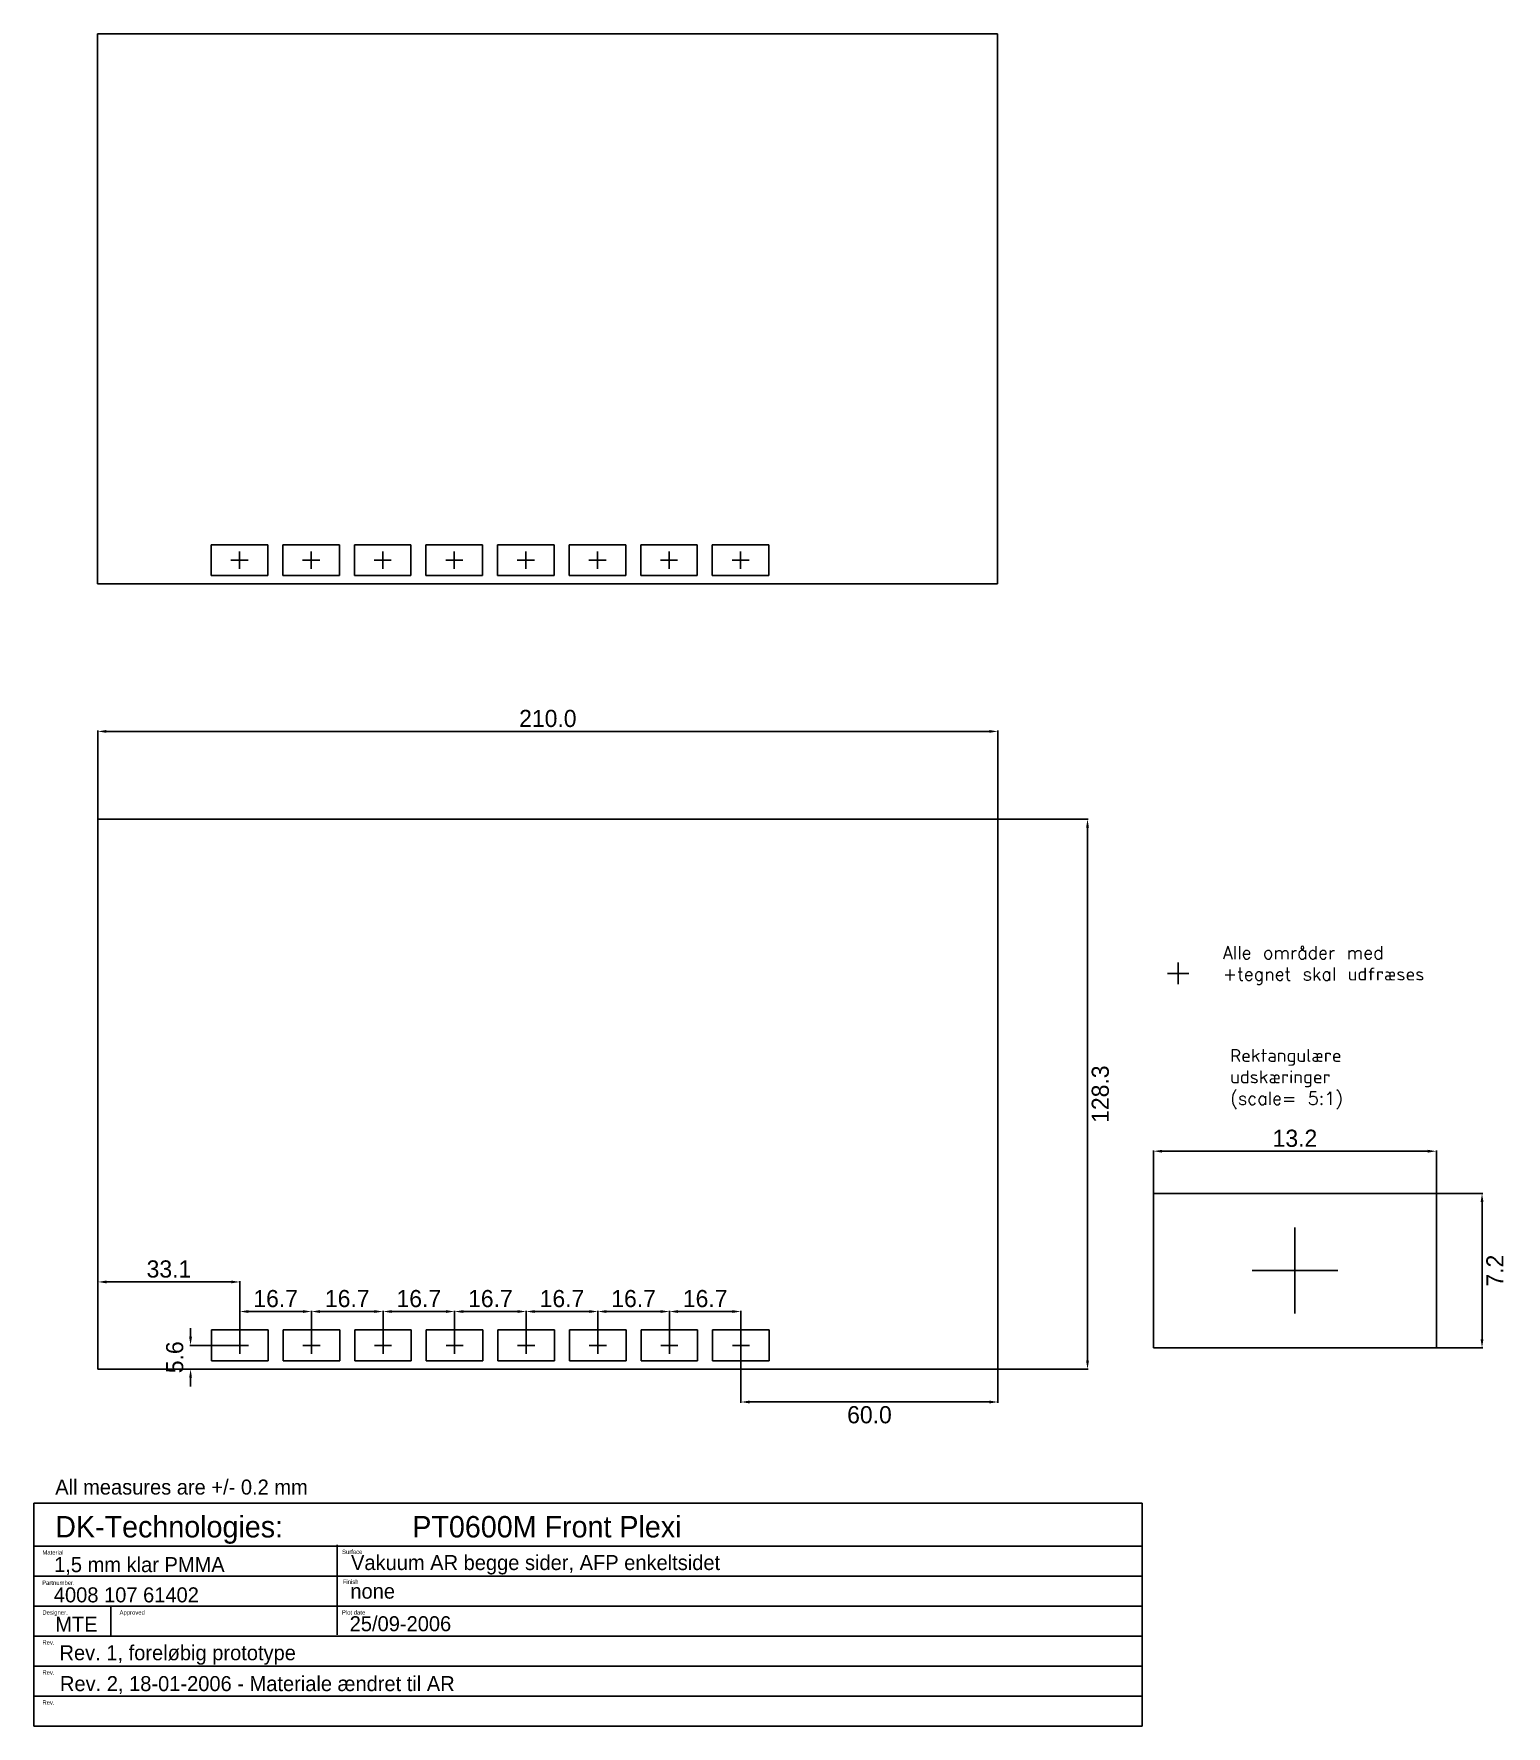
# Model space of a CAD drawing. Header units: millimetres. Extents: x 35 to 379, y -42 to 352.
import ezdxf

# ---------------------------------------------------------------- set-up
doc = ezdxf.new("R2010")
doc.units = ezdxf.units.MM
doc.header["$MEASUREMENT"] = 0
doc.layers.add('ramme', color=4, linetype='Continuous')
doc.layers.add('ramme_head', color=2, linetype='Continuous')
doc.styles.add('DK-Audio', font='ARIAL.TTF')
doc.dimstyles.new('DK-audio', dxfattribs={"dimtxt": 4, "dimasz": 2, "dimexe": 0.18, "dimexo": 0.0625, "dimgap": 1, "dimtad": 2, "dimdec": 1, "dimzin": 0, "dimdsep": 46, "dimtxsty": 'Standard', "dimcen": 5, "dimadec": 1, "dimazin": 0, "dimtfac": 1, "dimtdec": 1, "dimtofl": 0, "dimtmove": 2, "dimatfit": 3, "dimfxl": 0, "dimtolj": 1, "dimtzin": 0, "dimarcsym": 0})

# ---------------------------------------------------------------- blocks, each defined once
blk = doc.blocks.new('*D30')
at = {"layer": 'DEFPOINTS', "color": 0, "ltscale": 0.1}
for p in [(260, 169.35), (280.9, 169.35), (260, 41.05)]:
    blk.add_point(p, dxfattribs=at)
at = {"layer": 'ramme', "color": 0, "lineweight": -2, "ltscale": 0.1}
for p, q in [((260.06, 169.35), (281.08, 169.35)), ((280.9, 43.05), (280.9, 167.35)), ((260.06, 41.05), (281.08, 41.05))]:
    blk.add_line(p, q, dxfattribs=at)
at = {"layer": 'ramme', "color": 0, "ltscale": 0.1}
for points in [[(280.57, 167.35), (281.23, 167.35), (280.9, 169.35)], [(280.57, 43.05), (281.23, 43.05), (280.9, 41.05)]]:
    blk.add_solid(points, dxfattribs=at)
at = {"layer": 'ramme', "color": 0, "ltscale": 0.1, "insert": (283.9, 105.2), "char_height": 4, "attachment_point": 5, "rotation": 90}
blk.add_mtext('\\A1;128.3', dxfattribs=at)
blk = doc.blocks.new('*D31')
at = {"layer": 'DEFPOINTS', "color": 0, "ltscale": 0.1}
for p in [(50, 189.8), (50, 169.35), (260, 169.35)]:
    blk.add_point(p, dxfattribs=at)
at = {"layer": 'ramme', "color": 0, "lineweight": -2, "ltscale": 0.1}
for p, q in [((50, 169.41), (50, 189.98)), ((258, 189.8), (52, 189.8)), ((260, 169.41), (260, 189.98))]:
    blk.add_line(p, q, dxfattribs=at)
at = {"layer": 'ramme', "color": 0, "ltscale": 0.1}
for points in [[(52, 190.13), (52, 189.47), (50, 189.8)], [(258, 190.13), (258, 189.47), (260, 189.8)]]:
    blk.add_solid(points, dxfattribs=at)
at = {"layer": 'ramme', "color": 0, "ltscale": 0.1, "insert": (155, 192.8), "char_height": 4, "attachment_point": 5}
blk.add_mtext('\\A1;210.0', dxfattribs=at)
blk = doc.blocks.new('*D32')
at = {"layer": 'DEFPOINTS', "color": 0, "ltscale": 0.1}
for p in [(99.85, 54.5), (83.15, 46.6), (99.85, 46.6)]:
    blk.add_point(p, dxfattribs=at)
at = {"layer": 'ramme', "color": 0, "lineweight": -2, "ltscale": 0.1}
for p, q in [((83.15, 46.66), (83.15, 54.68)), ((85.15, 54.5), (97.85, 54.5)), ((99.85, 46.66), (99.85, 54.68))]:
    blk.add_line(p, q, dxfattribs=at)
at = {"layer": 'ramme', "color": 0, "ltscale": 0.1}
for points in [[(85.15, 54.83), (85.15, 54.17), (83.15, 54.5)], [(97.85, 54.83), (97.85, 54.17), (99.85, 54.5)]]:
    blk.add_solid(points, dxfattribs=at)
at = {"layer": 'ramme', "color": 0, "ltscale": 0.1, "insert": (91.5, 57.5), "char_height": 4, "attachment_point": 5}
blk.add_mtext('\\A1;16.7', dxfattribs=at)
blk = doc.blocks.new('*D33')
at = {"layer": 'DEFPOINTS', "color": 0, "ltscale": 0.1}
for p in [(116.55, 54.5), (99.85, 46.6), (116.55, 46.6)]:
    blk.add_point(p, dxfattribs=at)
at = {"layer": 'ramme', "color": 0, "lineweight": -2, "ltscale": 0.1}
for p, q in [((99.85, 46.66), (99.85, 54.68)), ((101.85, 54.5), (114.55, 54.5)), ((116.55, 46.66), (116.55, 54.68))]:
    blk.add_line(p, q, dxfattribs=at)
at = {"layer": 'ramme', "color": 0, "ltscale": 0.1}
for points in [[(101.85, 54.83), (101.85, 54.17), (99.85, 54.5)], [(114.55, 54.83), (114.55, 54.17), (116.55, 54.5)]]:
    blk.add_solid(points, dxfattribs=at)
at = {"layer": 'ramme', "color": 0, "ltscale": 0.1, "insert": (108.2, 57.5), "char_height": 4, "attachment_point": 5}
blk.add_mtext('\\A1;16.7', dxfattribs=at)
blk = doc.blocks.new('*D34')
at = {"layer": 'DEFPOINTS', "color": 0, "ltscale": 0.1}
for p in [(133.25, 54.5), (116.55, 46.6), (133.25, 46.6)]:
    blk.add_point(p, dxfattribs=at)
at = {"layer": 'ramme', "color": 0, "lineweight": -2, "ltscale": 0.1}
for p, q in [((116.55, 46.66), (116.55, 54.68)), ((118.55, 54.5), (131.25, 54.5)), ((133.25, 46.66), (133.25, 54.68))]:
    blk.add_line(p, q, dxfattribs=at)
at = {"layer": 'ramme', "color": 0, "ltscale": 0.1}
for points in [[(118.55, 54.83), (118.55, 54.17), (116.55, 54.5)], [(131.25, 54.83), (131.25, 54.17), (133.25, 54.5)]]:
    blk.add_solid(points, dxfattribs=at)
at = {"layer": 'ramme', "color": 0, "ltscale": 0.1, "insert": (124.9, 57.5), "char_height": 4, "attachment_point": 5}
blk.add_mtext('\\A1;16.7', dxfattribs=at)
blk = doc.blocks.new('*D35')
at = {"layer": 'DEFPOINTS', "color": 0, "ltscale": 0.1}
for p in [(149.95, 54.5), (133.25, 46.6), (149.95, 46.6)]:
    blk.add_point(p, dxfattribs=at)
at = {"layer": 'ramme', "color": 0, "lineweight": -2, "ltscale": 0.1}
for p, q in [((133.25, 46.66), (133.25, 54.68)), ((135.25, 54.5), (147.95, 54.5)), ((149.95, 46.66), (149.95, 54.68))]:
    blk.add_line(p, q, dxfattribs=at)
at = {"layer": 'ramme', "color": 0, "ltscale": 0.1}
for points in [[(135.25, 54.83), (135.25, 54.17), (133.25, 54.5)], [(147.95, 54.83), (147.95, 54.17), (149.95, 54.5)]]:
    blk.add_solid(points, dxfattribs=at)
at = {"layer": 'ramme', "color": 0, "ltscale": 0.1, "insert": (141.6, 57.5), "char_height": 4, "attachment_point": 5}
blk.add_mtext('\\A1;16.7', dxfattribs=at)
blk = doc.blocks.new('*D36')
at = {"layer": 'DEFPOINTS', "color": 0, "ltscale": 0.1}
for p in [(166.65, 54.5), (149.95, 46.6), (166.65, 46.6)]:
    blk.add_point(p, dxfattribs=at)
at = {"layer": 'ramme', "color": 0, "lineweight": -2, "ltscale": 0.1}
for p, q in [((149.95, 46.66), (149.95, 54.68)), ((151.95, 54.5), (164.65, 54.5)), ((166.65, 46.66), (166.65, 54.68))]:
    blk.add_line(p, q, dxfattribs=at)
at = {"layer": 'ramme', "color": 0, "ltscale": 0.1}
for points in [[(151.95, 54.83), (151.95, 54.17), (149.95, 54.5)], [(164.65, 54.83), (164.65, 54.17), (166.65, 54.5)]]:
    blk.add_solid(points, dxfattribs=at)
at = {"layer": 'ramme', "color": 0, "ltscale": 0.1, "insert": (158.3, 57.5), "char_height": 4, "attachment_point": 5}
blk.add_mtext('\\A1;16.7', dxfattribs=at)
blk = doc.blocks.new('*D37')
at = {"layer": 'DEFPOINTS', "color": 0, "ltscale": 0.1}
for p in [(183.35, 54.5), (166.65, 46.6), (183.35, 46.6)]:
    blk.add_point(p, dxfattribs=at)
at = {"layer": 'ramme', "color": 0, "lineweight": -2, "ltscale": 0.1}
for p, q in [((166.65, 46.66), (166.65, 54.68)), ((168.65, 54.5), (181.35, 54.5)), ((183.35, 46.66), (183.35, 54.68))]:
    blk.add_line(p, q, dxfattribs=at)
at = {"layer": 'ramme', "color": 0, "ltscale": 0.1}
for points in [[(168.65, 54.83), (168.65, 54.17), (166.65, 54.5)], [(181.35, 54.83), (181.35, 54.17), (183.35, 54.5)]]:
    blk.add_solid(points, dxfattribs=at)
at = {"layer": 'ramme', "color": 0, "ltscale": 0.1, "insert": (175, 57.5), "char_height": 4, "attachment_point": 5}
blk.add_mtext('\\A1;16.7', dxfattribs=at)
blk = doc.blocks.new('*D38')
at = {"layer": 'DEFPOINTS', "color": 0, "ltscale": 0.1}
for p in [(200.05, 54.5), (183.35, 46.6), (200.05, 46.6)]:
    blk.add_point(p, dxfattribs=at)
at = {"layer": 'ramme', "color": 0, "lineweight": -2, "ltscale": 0.1}
for p, q in [((183.35, 46.66), (183.35, 54.68)), ((185.35, 54.5), (198.05, 54.5)), ((200.05, 46.66), (200.05, 54.68))]:
    blk.add_line(p, q, dxfattribs=at)
at = {"layer": 'ramme', "color": 0, "ltscale": 0.1}
for points in [[(185.35, 54.83), (185.35, 54.17), (183.35, 54.5)], [(198.05, 54.83), (198.05, 54.17), (200.05, 54.5)]]:
    blk.add_solid(points, dxfattribs=at)
at = {"layer": 'ramme', "color": 0, "ltscale": 0.1, "insert": (191.7, 57.5), "char_height": 4, "attachment_point": 5}
blk.add_mtext('\\A1;16.7', dxfattribs=at)
blk = doc.blocks.new('*D39')
at = {"layer": 'DEFPOINTS', "color": 0, "ltscale": 0.1}
for p in [(83.15, 46.6), (71.65, 41.05), (83.15, 41.05)]:
    blk.add_point(p, dxfattribs=at)
at = {"layer": 'ramme', "color": 0, "lineweight": -2, "ltscale": 0.1}
for p, q in [((71.65, 48.6), (71.65, 50.6)), ((83.09, 46.6), (71.47, 46.6)), ((83.09, 41.05), (71.47, 41.05)), ((71.65, 39.05), (71.65, 37.05))]:
    blk.add_line(p, q, dxfattribs=at)
at = {"layer": 'ramme', "color": 0, "ltscale": 0.1}
for points in [[(71.32, 48.6), (71.98, 48.6), (71.65, 46.6)], [(71.32, 39.05), (71.98, 39.05), (71.65, 41.05)]]:
    blk.add_solid(points, dxfattribs=at)
at = {"layer": 'ramme', "color": 0, "ltscale": 0.1, "insert": (67.97, 43.83), "char_height": 4, "attachment_point": 5, "rotation": 90}
blk.add_mtext('\\A1;5.6', dxfattribs=at)
blk = doc.blocks.new('*D40')
at = {"layer": 'DEFPOINTS', "color": 0, "ltscale": 0.1}
for p in [(50.05, 61.4), (50.05, 50.2), (83.15, 50.2)]:
    blk.add_point(p, dxfattribs=at)
at = {"layer": 'ramme', "color": 0, "lineweight": -2, "ltscale": 0.1}
for p, q in [((50.05, 50.26), (50.05, 61.58)), ((81.15, 61.4), (52.05, 61.4)), ((83.15, 50.26), (83.15, 61.58))]:
    blk.add_line(p, q, dxfattribs=at)
at = {"layer": 'ramme', "color": 0, "ltscale": 0.1}
for points in [[(52.05, 61.73), (52.05, 61.07), (50.05, 61.4)], [(81.15, 61.73), (81.15, 61.07), (83.15, 61.4)]]:
    blk.add_solid(points, dxfattribs=at)
at = {"layer": 'ramme', "color": 0, "ltscale": 0.1, "insert": (66.6, 64.4), "char_height": 4, "attachment_point": 5}
blk.add_mtext('\\A1;33.1', dxfattribs=at)
blk = doc.blocks.new('*D41')
at = {"layer": 'DEFPOINTS', "color": 0, "ltscale": 0.1}
for p in [(200.05, 46.6), (260, 41.05), (260, 33.4)]:
    blk.add_point(p, dxfattribs=at)
at = {"layer": 'ramme', "color": 0, "lineweight": -2, "ltscale": 0.1}
for p, q in [((200.05, 46.54), (200.05, 33.22)), ((260, 40.99), (260, 33.22)), ((202.05, 33.4), (258, 33.4))]:
    blk.add_line(p, q, dxfattribs=at)
at = {"layer": 'ramme', "color": 0, "ltscale": 0.1}
for points in [[(202.05, 33.73), (202.05, 33.07), (200.05, 33.4)], [(258, 33.73), (258, 33.07), (260, 33.4)]]:
    blk.add_solid(points, dxfattribs=at)
at = {"layer": 'ramme', "color": 0, "ltscale": 0.1, "insert": (230.03, 30.4), "char_height": 4, "attachment_point": 5}
blk.add_mtext('\\A1;60.0', dxfattribs=at)
blk = doc.blocks.new('*D42')
at = {"layer": 'DEFPOINTS', "color": 0, "ltscale": 0.1}
for p in [(362.29, 91.89), (296.29, 82.04), (362.29, 82.04)]:
    blk.add_point(p, dxfattribs=at)
at = {"layer": 'ramme', "color": 0, "lineweight": -2, "ltscale": 0.1}
for p, q in [((296.29, 82.1), (296.29, 92.07)), ((298.29, 91.89), (360.29, 91.89)), ((362.29, 82.1), (362.29, 92.07))]:
    blk.add_line(p, q, dxfattribs=at)
at = {"layer": 'ramme', "color": 0, "ltscale": 0.1}
for points in [[(298.29, 92.22), (298.29, 91.56), (296.29, 91.89)], [(360.29, 92.22), (360.29, 91.56), (362.29, 91.89)]]:
    blk.add_solid(points, dxfattribs=at)
at = {"layer": 'ramme', "color": 0, "ltscale": 0.1, "insert": (329.29, 94.89), "char_height": 4, "attachment_point": 5}
blk.add_mtext('\\A1;13.2', dxfattribs=at)
blk = doc.blocks.new('*D43')
at = {"layer": 'DEFPOINTS', "color": 0, "ltscale": 0.1}
for p in [(362.29, 82.04), (362.29, 46.04), (372.94, 46.04)]:
    blk.add_point(p, dxfattribs=at)
at = {"layer": 'ramme', "color": 0, "lineweight": -2, "ltscale": 0.1}
for p, q in [((362.36, 82.04), (373.12, 82.04)), ((372.94, 80.04), (372.94, 48.04)), ((362.36, 46.04), (373.12, 46.04))]:
    blk.add_line(p, q, dxfattribs=at)
at = {"layer": 'ramme', "color": 0, "ltscale": 0.1}
for points in [[(372.61, 80.04), (373.28, 80.04), (372.94, 82.04)], [(372.61, 48.04), (373.28, 48.04), (372.94, 46.04)]]:
    blk.add_solid(points, dxfattribs=at)
at = {"layer": 'ramme', "color": 0, "ltscale": 0.1, "insert": (375.94, 64.04), "char_height": 4, "attachment_point": 5, "rotation": 90}
blk.add_mtext('\\A1;7.2', dxfattribs=at)

msp = doc.modelspace()

# ---------------------------------------------------------------- linework, layer by layer
at = {"layer": 'ramme', "color": 0, "ltscale": 0.1}
for p, q in [((259.92, 352.5), (49.92, 352.5)), ((49.92, 352.5), (49.92, 224.2)), ((259.92, 352.5), (259.92, 224.2)), ((76.47, 233.35), (76.47, 226.15)), ((76.47, 233.35), (89.67, 233.35)), ((89.67, 233.35), (89.67, 226.15)), ((93.17, 233.35), (93.17, 226.15)), ((93.17, 233.35), (106.37, 233.35)), ((106.37, 233.35), (106.37, 226.15)), ((109.87, 233.35), (109.87, 226.15)), ((109.87, 233.35), (123.07, 233.35)), ((123.07, 233.35), (123.07, 226.15)), ((126.57, 233.35), (126.57, 226.15)), ((126.57, 233.35), (139.77, 233.35)), ((139.77, 233.35), (139.77, 226.15)), ((143.27, 233.35), (143.27, 226.15)), ((143.27, 233.35), (143.27, 226.15)), ((143.27, 233.35), (156.47, 233.35)), ((156.47, 233.35), (156.47, 226.15)), ((159.97, 233.35), (159.97, 226.15)), ((159.97, 233.35), (173.17, 233.35)), ((173.17, 233.35), (173.17, 226.15)), ((176.67, 233.35), (176.67, 226.15)), ((176.67, 233.35), (189.87, 233.35)), ((189.87, 233.35), (189.87, 226.15)), ((193.37, 233.35), (193.37, 226.15)), ((193.37, 233.35), (206.57, 233.35)), ((206.57, 233.35), (206.57, 226.15)), ((81.07, 229.75), (85.07, 229.75)), ((83.07, 231.75), (83.07, 227.75)), ((97.77, 229.75), (101.77, 229.75)), ((99.77, 231.75), (99.77, 227.75)), ((114.47, 229.75), (118.47, 229.75)), ((116.47, 231.75), (116.47, 227.75)), ((131.17, 229.75), (135.17, 229.75)), ((133.17, 231.75), (133.17, 227.75)), ((147.87, 229.75), (151.87, 229.75)), ((149.87, 231.75), (149.87, 227.75)), ((164.57, 229.75), (168.57, 229.75)), ((166.57, 231.75), (166.57, 227.75)), ((181.27, 229.75), (185.27, 229.75)), ((183.27, 231.75), (183.27, 227.75)), ((197.97, 229.75), (201.97, 229.75)), ((199.97, 231.75), (199.97, 227.75)), ((76.47, 226.15), (89.67, 226.15)), ((93.17, 226.15), (106.37, 226.15)), ((109.87, 226.15), (123.07, 226.15)), ((126.57, 226.15), (139.77, 226.15)), ((143.27, 226.15), (156.47, 226.15)), ((159.97, 226.15), (173.17, 226.15)), ((176.67, 226.15), (189.87, 226.15)), ((193.37, 226.15), (206.57, 226.15)), ((259.92, 224.2), (49.92, 224.2)), ((260, 169.35), (50, 169.35)), ((50, 169.35), (50, 41.05)), ((260, 169.35), (260, 41.05)), ((362.29, 82.04), (296.29, 82.04)), ((296.29, 46.04), (296.29, 82.04)), ((362.29, 46.04), (362.29, 82.04)), ((329.29, 54.07), (329.29, 74.07)), ((339.29, 64.07), (319.29, 64.07)), ((76.55, 50.2), (76.55, 43)), ((76.55, 50.2), (89.75, 50.2)), ((83.15, 48.6), (83.15, 44.6)), ((89.75, 50.2), (89.75, 43)), ((93.25, 50.2), (93.25, 43)), ((93.25, 50.2), (106.45, 50.2)), ((99.85, 48.6), (99.85, 44.6)), ((106.45, 50.2), (106.45, 43)), ((109.95, 50.2), (109.95, 43)), ((109.95, 50.2), (123.15, 50.2)), ((116.55, 48.6), (116.55, 44.6)), ((123.15, 50.2), (123.15, 43)), ((126.65, 50.2), (126.65, 43)), ((126.65, 50.2), (139.85, 50.2)), ((133.25, 48.6), (133.25, 44.6)), ((139.85, 50.2), (139.85, 43)), ((143.35, 50.2), (143.35, 43)), ((143.35, 50.2), (143.35, 43)), ((143.35, 50.2), (156.55, 50.2)), ((149.95, 48.6), (149.95, 44.6)), ((156.55, 50.2), (156.55, 43)), ((160.05, 50.2), (160.05, 43)), ((160.05, 50.2), (173.25, 50.2)), ((166.65, 48.6), (166.65, 44.6)), ((173.25, 50.2), (173.25, 43)), ((176.75, 50.2), (176.75, 43)), ((176.75, 50.2), (189.95, 50.2)), ((183.35, 48.6), (183.35, 44.6)), ((189.95, 50.2), (189.95, 43)), ((193.45, 50.2), (193.45, 43)), ((193.45, 50.2), (206.65, 50.2)), ((200.05, 48.6), (200.05, 44.6)), ((206.65, 50.2), (206.65, 43)), ((81.15, 46.6), (85.15, 46.6)), ((97.85, 46.6), (101.85, 46.6)), ((114.55, 46.6), (118.55, 46.6)), ((131.25, 46.6), (135.25, 46.6)), ((147.95, 46.6), (151.95, 46.6)), ((164.65, 46.6), (168.65, 46.6)), ((181.35, 46.6), (185.35, 46.6)), ((198.05, 46.6), (202.05, 46.6)), ((362.29, 46.04), (296.29, 46.04)), ((260, 41.05), (50, 41.05)), ((76.55, 43), (89.75, 43)), ((93.25, 43), (106.45, 43)), ((109.95, 43), (123.15, 43)), ((126.65, 43), (139.85, 43)), ((143.35, 43), (156.55, 43)), ((160.05, 43), (173.25, 43)), ((176.75, 43), (189.95, 43)), ((193.45, 43), (206.65, 43))]:
    msp.add_line(p, q, dxfattribs=at)
at = {"layer": 'ramme', "color": 5, "ltscale": 0.1}
for p, q in [((302.07, 135.87), (302.07, 130.87)), ((299.57, 133.37), (304.57, 133.37)), ((304.57, 133.37), (299.57, 133.37))]:
    msp.add_line(p, q, dxfattribs=at)
at = {"layer": 'ramme_head', "color": 0}
for p, q in [((35.08, -42.19), (35.08, 9.81)), ((35.08, 9.81), (293.66, 9.81)), ((293.65, 9.8), (293.65, -42.2)), ((105.85, 0.1), (105.85, -6.9)), ((35.08, -0.19), (293.66, -0.19)), ((35.08, -7.19), (293.66, -7.19)), ((105.85, -6.9), (105.85, -13.9)), ((35.08, -14.19), (293.66, -14.19)), ((53.08, -14.19), (53.08, -21.19)), ((105.85, -13.9), (105.85, -20.9)), ((35.08, -21.19), (293.66, -21.19)), ((35.08, -28.19), (293.66, -28.19)), ((35.08, -35.19), (293.66, -35.19)), ((293.66, -42.19), (35.08, -42.19))]:
    msp.add_line(p, q, dxfattribs=at)

# ---------------------------------------------------------------- texts
at = {"layer": 'ramme', "color": 5, "ltscale": 0.1, "char_height": 3, "attachment_point": 1, "style": 'DK-Audio'}
for s, insert, width in [('{\\Ftxt.shx;Alle områder med +tegnet skal udfræses}', (312.47, 139.72), 55.05), ('{\\Ftxt.shx;Rektangulære udskæringer\\P(scale= 5:1)}', (314.18, 115.73), 37.1508)]:
    msp.add_mtext(s, dxfattribs=dict(at, insert=insert, width=width))
at = {"layer": 'ramme_head', "color": 0}
for s, height, p in [('All measures are +/- 0.2 mm', 3.5, (40.08, 11.81)), ('DK-Technologies:', 5, (40.08, 1.81)), ('PT0600M Front Plexi', 5, (123.38, 1.81)), ('Material', 1, (37.08, -2.19)), ('1,5 mm klar PMMA', 3.5, (39.82, -6.28)), ('Surface', 1, (106.99, -2.04)), ('Vakuum AR begge sider, AFP enkeltsidet', 3.5, (109.08, -5.8)), ('Partnumber.', 1, (37.02, -9.25)), ('4008 107 61402', 3.5, (39.75, -13.33)), ('Finish', 1, (107.15, -9.04)), ('none', 3.5, (108.93, -12.47)), ('Designer.', 1, (37.08, -16.19)), ('Approved', 1, (55.08, -16.19)), ('Plot date', 1, (106.96, -16.19)), ('MTE', 3.5, (40.08, -20.19)), ('25/09-2006', 3.5, (108.77, -20.06)), ('Rev.', 1, (37.08, -23.19)), ('Rev. 1, foreløbig prototype', 3.5, (41.07, -26.83)), ('Rev.', 1, (37.08, -30.19)), ('Rev. 2, 18-01-2006 - Materiale ændret til AR', 3.5, (41.18, -34.03)), ('Rev.', 1, (37.08, -37.19))]:
    msp.add_text(s, height=height, dxfattribs=at).set_placement(p)

# ---------------------------------------------------------------- dimensions: what is measured, and where the dimension line sits
at = {"layer": 'ramme', "color": 5, "ltscale": 0.1}
for base, p1, p2, picture, middle in [((50, 189.8), (260, 169.35), (50, 169.35), '*D31', (155, 192.8)), ((50.05, 61.4), (83.15, 50.2), (50.05, 50.2), '*D40', (66.6, 64.4)), ((99.85, 54.5), (83.15, 46.6), (99.85, 46.6), '*D32', (91.5, 57.5)), ((116.55, 54.5), (99.85, 46.6), (116.55, 46.6), '*D33', (108.2, 57.5)), ((133.25, 54.5), (116.55, 46.6), (133.25, 46.6), '*D34', (124.9, 57.5)), ((149.95, 54.5), (133.25, 46.6), (149.95, 46.6), '*D35', (141.6, 57.5)), ((166.65, 54.5), (149.95, 46.6), (166.65, 46.6), '*D36', (158.3, 57.5)), ((183.35, 54.5), (166.65, 46.6), (183.35, 46.6), '*D37', (175, 57.5)), ((200.05, 54.5), (183.35, 46.6), (200.05, 46.6), '*D38', (191.7, 57.5)), ((260, 33.4), (200.05, 46.6), (260, 41.05), '*D41', (230.025, 30.4))]:
    dim = msp.add_linear_dim(base=base, p1=p1, p2=p2, dimstyle='DK-audio', dxfattribs=at)
    dim.commit()
    dim.dimension.update_dxf_attribs({"geometry": picture, "text_midpoint": middle})
for base, p1, p2, picture, middle in [((280.9, 169.35), (260, 41.05), (260, 169.35), '*D30', (283.9, 105.2)), ((71.65, 41.05), (83.15, 46.6), (83.15, 41.05), '*D39', (67.97, 43.825))]:
    dim = msp.add_linear_dim(base=base, p1=p1, p2=p2, angle=90, dimstyle='DK-audio', dxfattribs=at)
    dim.commit()
    dim.dimension.update_dxf_attribs({"geometry": picture, "text_midpoint": middle})
dim = msp.add_linear_dim(base=(362.29, 91.89), p1=(296.29, 82.04), p2=(362.29, 82.04), text='13.2', dimstyle='DK-audio', dxfattribs=at)
dim.commit()
dim.dimension.update_dxf_attribs({"geometry": '*D42', "text_midpoint": (329.29, 94.89)})
dim = msp.add_linear_dim(base=(372.94, 46.04), p1=(362.29, 82.04), p2=(362.29, 46.04), angle=90, text='7.2', dimstyle='DK-audio', dxfattribs=at)
dim.commit()
dim.dimension.update_dxf_attribs({"geometry": '*D43', "text_midpoint": (375.94, 64.04)})

doc.saveas('drawing.dxf')
